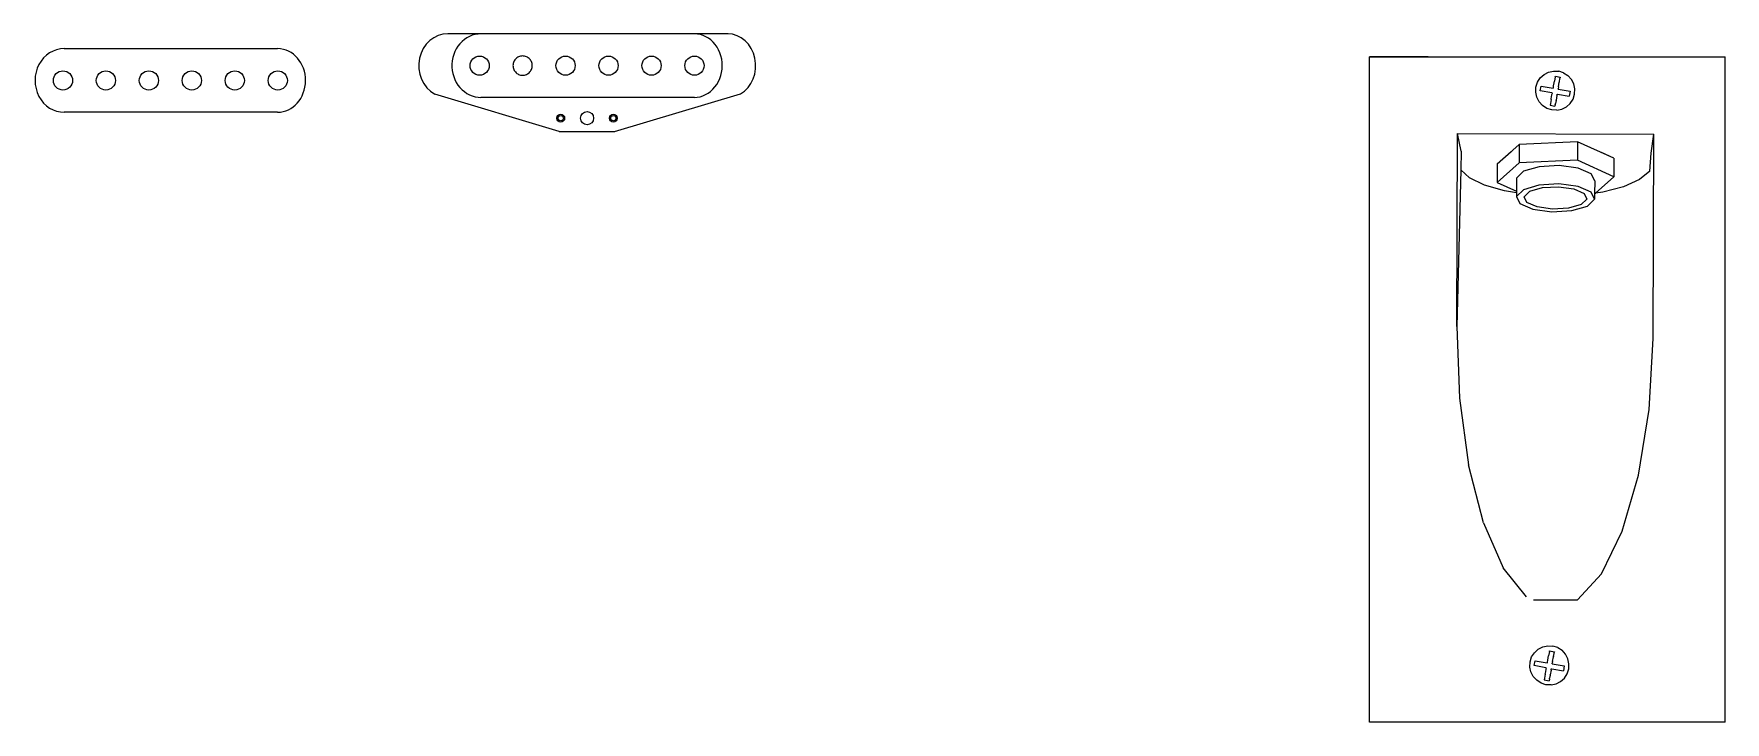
# Model space of a CAD drawing. Header units: inches. Extents: x 96 to 1877, y 54 to 779.
import ezdxf

# ---------------------------------------------------------------- set-up
doc = ezdxf.new("R2010")
doc.units = ezdxf.units.IN
doc.header["$MEASUREMENT"] = 0
for name, color, linetype in [('Contur bobinaj', 82, 'Continuous'), ('Electronica si alte componente', 1, 'Continuous'), ('jack', 54, 'Continuous'), ('Magneti Doze', 40, 'Continuous'), ('Suruburi', 64, 'Continuous')]:
    doc.layers.add(name, color=color, linetype=linetype)

msp = doc.modelspace()

# ---------------------------------------------------------------- linework, layer by layer
at = {"layer": 'Contur bobinaj', "linetype": 'Continuous', "lineweight": 0}
for p, q in [((649.7, 676.3), (518.6, 715.8)), ((707.9, 676.2), (840.5, 716)), ((649.7, 676.3), (708, 676.2))]:
    msp.add_line(p, q, dxfattribs=at)
at = {"layer": 'Contur bobinaj'}
for centre, ratio, start_param, end_param in [((532.3, 745.7), 0.915521, 3.139759, 5.818338), ((826.9, 745.7), 0.881414, 0.477471, 3.131586)]:
    msp.add_ellipse(centre, major_axis=(0, -33.5), ratio=ratio, start_param=start_param, end_param=end_param, dxfattribs=at)
at = {"layer": 'Electronica si alte componente'}
for p, q in [((827.4, 779.1), (532.3, 779.1)), ((353.1, 763.5), (128.5, 763.5)), ((353.1, 763.5), (128.5, 763.5)), ((791.9, 712.3), (567.2, 712.3)), ((353.1, 696.6), (128.5, 696.6)), ((353.1, 696.6), (128.5, 696.6))]:
    msp.add_line(p, q, dxfattribs=at)
for points in [[(567.1, 779.2), (564.1, 779), (561.1, 778.5), (558.1, 777.7), (555.1, 776.5), (552.4, 775), (549.7, 773.2), (547.3, 771.2), (545, 768.8), (543, 766.2), (541.2, 763.5), (539.7, 760.5), (538.5, 757.4), (537.5, 754.1), (536.9, 750.8), (536.6, 747.4), (536.6, 744.1), (536.9, 740.7), (537.5, 737.4), (538.5, 734.1), (539.7, 731), (541.2, 728), (543, 725.3), (545, 722.7), (547.3, 720.3), (549.7, 718.3), (552.3, 716.5), (555.1, 715), (558.1, 713.8), (561.1, 713), (564.1, 712.5), (567.2, 712.3)], [(791.7, 712.3), (794.8, 712.5), (797.9, 713), (800.8, 713.9), (803.7, 715.2), (806.5, 716.7), (809, 718.6), (811.4, 720.8), (813.6, 723.3), (815.6, 726), (817.3, 728.9), (818.7, 732), (819.8, 735.3), (820.6, 738.6), (821.1, 742.1), (821.3, 745.6), (821.1, 749), (820.7, 752.5), (819.9, 755.9), (818.8, 759.1), (817.4, 762.3), (815.8, 765.2), (813.8, 767.9), (811.7, 770.4), (809.3, 772.7), (806.7, 774.6), (804, 776.2), (801.2, 777.5), (798.2, 778.4), (795.2, 779), (792.1, 779.2)]]:
    msp.add_lwpolyline(points, dxfattribs=at)
at = {"layer": 'Electronica si alte componente', "linetype": 'Continuous', "lineweight": 0}
for centre, radius in [((127.1, 730.1), 10.1), ((172.3, 730.1), 10.1), ((217.6, 730.1), 10.1), ((262.8, 730.1), 10.1), ((308, 730.1), 10.1), ((353.3, 730.1), 10.1), ((651.2, 690.4), 4.12), ((678.9, 690.4), 6.88), ((706.6, 690.4), 4.12), ((651.2, 690.4), 2.77), ((706.6, 690.4), 2.77)]:
    msp.add_circle(centre, radius, dxfattribs=at)
at = {"layer": 'Electronica si alte componente'}
for centre, ratio, start_param, end_param in [((128.4, 730.1), 0.915521, 3.139759, 6.28495), ((128.4, 730.1), 0.915521, 3.139759, 6.28495), ((353, 730.1), 0.881414, -0.001242, 3.131586), ((353, 730.1), 0.881414, -0.001242, 3.131586)]:
    msp.add_ellipse(centre, major_axis=(0, -33.5), ratio=ratio, start_param=start_param, end_param=end_param, dxfattribs=at)
at = {"layer": 'jack'}
for p, q in [((1502.7, 754.9), (1877.2, 754.9)), ((1502.7, 54.3), (1502.7, 754.9)), ((1502.7, 749.3), (1502.7, 754.9)), ((1564.6, 754.9), (1502.7, 754.9)), ((1502.7, 749.3), (1502.7, 749.3)), ((1877.2, 54.3), (1877.2, 754.9)), ((1715.3, 731.2), (1711.6, 735.2)), ((1717.7, 726.4), (1715.3, 731.2)), ((1594.6, 470.9), (1595.3, 674.2)), ((1599.3, 655.7), (1595.3, 674.2)), ((1595.3, 674.2), (1802.1, 673.4)), ((1637.2, 642.1), (1660.2, 662.6)), ((1660.2, 662.6), (1660.1, 643.3)), ((1721.6, 665.6), (1660.2, 662.6)), ((1721.6, 665.6), (1721.6, 646.2)), ((1760, 648.1), (1721.6, 665.6)), ((1799.1, 653.5), (1802.1, 673.4)), ((1801.3, 458.5), (1802.1, 673.4)), ((1599.3, 655.7), (1598.8, 636)), ((1660.1, 643.3), (1637.1, 622.8)), ((1637.2, 642.1), (1637.1, 622.8)), ((1651.9, 655.1), (1637.2, 642.1)), ((1721.6, 646.2), (1660.1, 643.3)), ((1760, 628.7), (1721.6, 646.2)), ((1760, 648.1), (1746.8, 654.1)), ((1760, 648.1), (1760, 628.7)), ((1797.9, 634.4), (1799.1, 653.5)), ((1598.8, 636), (1594.6, 470.9)), ((1608, 627.6), (1598.8, 636)), ((1623.9, 619.8), (1608, 627.6)), ((1657.4, 627.2), (1657.3, 613.6)), ((1664.8, 634.4), (1657.4, 627.2)), ((1681.2, 639.2), (1664.8, 634.4)), ((1702.3, 640.4), (1681.2, 639.2)), ((1722.4, 637.7), (1702.3, 640.4)), ((1736.1, 631.8), (1722.4, 637.7)), ((1739.8, 624.3), (1736.1, 631.8)), ((1739.8, 624.3), (1739.7, 610.7)), ((1740.7, 611.5), (1760, 628.7)), ((1787.1, 625.7), (1770.2, 618.2)), ((1797.9, 634.4), (1787.1, 625.7)), ((1645, 613.7), (1623.9, 619.8)), ((1637.1, 622.8), (1657.3, 613.6)), ((1657.3, 611.7), (1645, 613.7)), ((1664.7, 615), (1657.3, 607.9)), ((1657.3, 613.6), (1657.3, 611.7)), ((1657.3, 611.7), (1657.3, 607.9)), ((1657.3, 607.9), (1660.9, 600.4)), ((1681.1, 619.9), (1664.7, 615)), ((1665.6, 607.7), (1671.6, 613.4)), ((1668.3, 601.7), (1665.6, 607.7)), ((1671.6, 613.4), (1684.9, 617.2)), ((1702.2, 621.1), (1681.1, 619.9)), ((1684.9, 617.2), (1701.8, 618.2)), ((1701.8, 618.2), (1717.8, 616)), ((1722.3, 618.4), (1702.2, 621.1)), ((1717.8, 616), (1728.7, 611.2)), ((1736, 612.5), (1722.3, 618.4)), ((1728.7, 611.2), (1731.4, 605.1)), ((1739.7, 605), (1736, 612.5)), ((1739.7, 610.7), (1740.7, 611.5)), ((1739.7, 610.7), (1739.7, 605)), ((1748.4, 612.6), (1740.7, 611.5)), ((1770.2, 618.2), (1748.4, 612.6)), ((1660.9, 600.4), (1674.6, 594.4)), ((1679.2, 596.9), (1668.3, 601.7)), ((1674.6, 594.4), (1694.7, 591.7)), ((1695.2, 594.7), (1679.2, 596.9)), ((1694.7, 591.7), (1715.8, 593)), ((1712.1, 595.6), (1695.2, 594.7)), ((1725.4, 599.4), (1712.1, 595.6)), ((1715.8, 593), (1732.3, 597.8)), ((1731.4, 605.1), (1725.4, 599.4)), ((1732.3, 597.8), (1739.7, 605)), ((1594.6, 470.9), (1597.3, 395.7)), ((1797, 383.7), (1801.3, 458.5)), ((1597.3, 395.7), (1606.8, 325.2)), ((1785.9, 314.4), (1797, 383.7)), ((1622.6, 264.1), (1606.8, 325.2)), ((1768.8, 255.3), (1785.9, 314.4)), ((1622.6, 264.1), (1643.5, 216.8)), ((1746.9, 210.6), (1768.8, 255.3)), ((1668.1, 186.3), (1643.5, 216.8)), ((1746.9, 210.6), (1721.7, 183.1)), ((1675.2, 183.3), (1721.7, 183.1)), ((1709.1, 126), (1705.4, 130)), ((1711.5, 121.2), (1709.1, 126)), ((1877.2, 54.3), (1502.7, 54.3))]:
    msp.add_line(p, q, dxfattribs=at)
at = {"layer": 'Magneti Doze', "linetype": 'Continuous', "lineweight": 0}
msp.add_lwpolyline([(621.2, 745.7), (621.1, 746.8), (621, 747.9), (620.7, 748.9), (620.3, 749.9), (619.8, 750.8), (619.2, 751.7), (618.6, 752.5), (617.8, 753.3), (617, 754), (616.1, 754.5), (615.2, 755), (614.2, 755.4), (613.1, 755.7), (612.1, 755.8), (611, 755.9), (610, 755.8), (608.9, 755.7), (607.9, 755.4), (606.9, 755), (606, 754.5), (605.1, 754), (604.3, 753.3), (603.5, 752.5), (602.8, 751.7), (602.3, 750.8), (601.8, 749.9), (601.4, 748.9), (601.1, 747.9), (601, 746.8), (600.9, 745.7), (601, 744.7), (601.1, 743.6), (601.4, 742.6), (601.8, 741.6), (602.3, 740.7), (602.8, 739.8), (603.5, 739), (604.3, 738.2), (605.1, 737.5), (606, 737), (606.9, 736.5), (607.9, 736.1), (608.9, 735.8), (610, 735.7), (611, 735.6), (612.1, 735.7), (613.1, 735.8), (614.2, 736.1), (615.2, 736.5), (616.1, 737), (617, 737.5), (617.8, 738.2), (618.6, 739), (619.2, 739.8), (619.8, 740.7), (620.3, 741.6), (620.7, 742.6), (621, 743.6), (621.1, 744.7)], close=True, dxfattribs=at)
for centre in [(565.8, 745.7), (656.3, 745.7), (701.5, 745.7), (746.8, 745.7), (792, 745.7), (127.1, 730.1), (172.3, 730.1), (217.6, 730.1), (262.8, 730.1), (308, 730.1), (353.3, 730.1)]:
    msp.add_circle(centre, 10.1, dxfattribs=at)
at = {"layer": 'Suruburi'}
for p, q in [((1679.6, 728.2), (1682.5, 732.7)), ((1682.5, 732.7), (1686.5, 736.3)), ((1686.5, 736.3), (1691.3, 738.8)), ((1691.3, 738.8), (1696.5, 740)), ((1696.5, 740), (1701.9, 739.7)), ((1698.3, 733.9), (1697.4, 729.4)), ((1698.3, 733.9), (1698.4, 734.6)), ((1698.4, 734.6), (1703.5, 733.7)), ((1707.1, 738.1), (1701.9, 739.7)), ((1702.7, 728.7), (1703.2, 732)), ((1703.2, 732), (1703.4, 733)), ((1703.5, 733.7), (1703.4, 733)), ((1707.1, 738.1), (1711.6, 735.2)), ((1677.7, 717.6), (1677.9, 723)), ((1678.8, 712.4), (1677.7, 717.6)), ((1677.9, 723), (1679.6, 728.2)), ((1681.3, 707.6), (1678.8, 712.4)), ((1682.5, 719.1), (1683.4, 724.2)), ((1694.7, 716.9), (1682.5, 719.1)), ((1683.4, 724.2), (1696.1, 721.9)), ((1694.1, 711), (1694.4, 712.6)), ((1694.4, 712.6), (1694.8, 715.3)), ((1694.7, 716.9), (1695.2, 716.8)), ((1694.8, 715.3), (1695, 716)), ((1695, 716), (1695.2, 716.8)), ((1696.2, 722.4), (1696.1, 721.9)), ((1696.2, 722.4), (1696.3, 723.1)), ((1696.3, 723.1), (1696.5, 724.4)), ((1696.5, 724.4), (1697.1, 727.6)), ((1697.1, 727.6), (1697.4, 729.4)), ((1700.1, 714.3), (1699.1, 709.4)), ((1700.1, 714.3), (1700.2, 715.1)), ((1700.2, 715.1), (1700.3, 715.8)), ((1700.3, 715.8), (1700.8, 715.8)), ((1700.8, 715.8), (1713, 713.6)), ((1701.2, 721), (1701.3, 721.4)), ((1701.2, 721), (1713.9, 718.7)), ((1701.7, 723.4), (1701.3, 721.4)), ((1701.7, 723.4), (1702.5, 728.4)), ((1702.7, 728.7), (1702.5, 728.4)), ((1713.9, 718.7), (1713, 713.6)), ((1717, 710.5), (1718.6, 715.7)), ((1718.9, 721.1), (1717.7, 726.4)), ((1718.6, 715.7), (1718.9, 721.1)), ((1684.9, 703.6), (1681.3, 707.6)), ((1689.5, 700.6), (1684.9, 703.6)), ((1694.6, 699), (1689.5, 700.6)), ((1693.2, 705.8), (1692.9, 704.1)), ((1692.9, 704.1), (1698, 703.1)), ((1693.9, 710), (1693.2, 705.8)), ((1693.9, 710), (1694, 710.3)), ((1694, 710.3), (1694.1, 711)), ((1700, 698.7), (1694.6, 699)), ((1698.3, 704.8), (1698, 703.1)), ((1698.3, 704.8), (1698.5, 705.9)), ((1699.1, 709.1), (1698.5, 705.9)), ((1699.1, 709.1), (1699.1, 709.4)), ((1700, 698.7), (1705.3, 699.9)), ((1705.3, 699.9), (1710.1, 702.4)), ((1710.1, 702.4), (1714.1, 706)), ((1714.1, 706), (1717, 710.5)), ((1673.3, 123), (1676.3, 127.5)), ((1676.3, 127.5), (1680.3, 131.2)), ((1680.3, 131.2), (1685.1, 133.6)), ((1685.1, 133.6), (1690.3, 134.8)), ((1690.3, 134.8), (1695.7, 134.5)), ((1692.1, 128.7), (1691.2, 124.2)), ((1692.1, 128.7), (1692.2, 129.4)), ((1692.2, 129.4), (1697.3, 128.5)), ((1700.9, 132.9), (1695.7, 134.5)), ((1696.5, 123.5), (1697, 126.8)), ((1697, 126.8), (1697.2, 127.8)), ((1697.3, 128.5), (1697.2, 127.8)), ((1700.9, 132.9), (1705.4, 130)), ((1671.5, 112.4), (1671.7, 117.8)), ((1672.6, 107.2), (1671.5, 112.4)), ((1671.7, 117.8), (1673.3, 123)), ((1675.1, 102.4), (1672.6, 107.2)), ((1676.2, 113.9), (1677.2, 119)), ((1688.5, 111.7), (1676.2, 113.9)), ((1677.2, 119), (1689.9, 116.7)), ((1687.9, 105.8), (1688.2, 107.4)), ((1688.2, 107.4), (1688.6, 110.1)), ((1688.5, 111.7), (1688.9, 111.6)), ((1688.6, 110.1), (1688.8, 110.8)), ((1688.8, 110.8), (1688.9, 111.6)), ((1690, 117.2), (1689.9, 116.7)), ((1690, 117.2), (1690.1, 117.9)), ((1690.1, 117.9), (1690.3, 119.2)), ((1690.3, 119.2), (1690.9, 122.4)), ((1690.9, 122.4), (1691.2, 124.2)), ((1693.9, 109.1), (1692.9, 104.2)), ((1693.9, 109.1), (1694, 109.9)), ((1694, 109.9), (1694.1, 110.6)), ((1694.1, 110.6), (1694.6, 110.6)), ((1694.6, 110.6), (1706.8, 108.4)), ((1695, 115.8), (1695.1, 116.3)), ((1695, 115.8), (1707.7, 113.5)), ((1695.5, 118.3), (1695.1, 116.3)), ((1695.5, 118.3), (1696.3, 123.2)), ((1696.5, 123.5), (1696.3, 123.2)), ((1707.7, 113.5), (1706.8, 108.4)), ((1710.8, 105.4), (1712.4, 110.5)), ((1712.7, 115.9), (1711.5, 121.2)), ((1712.4, 110.5), (1712.7, 115.9)), ((1678.7, 98.4), (1675.1, 102.4)), ((1683.3, 95.5), (1678.7, 98.4)), ((1688.4, 93.8), (1683.3, 95.5)), ((1687, 100.6), (1686.7, 98.9)), ((1686.7, 98.9), (1691.8, 98)), ((1687.7, 104.8), (1687, 100.6)), ((1687.7, 104.8), (1687.8, 105.1)), ((1687.8, 105.1), (1687.9, 105.8)), ((1693.8, 93.6), (1688.4, 93.8)), ((1692.1, 99.6), (1691.8, 98)), ((1692.1, 99.6), (1692.3, 100.7)), ((1692.9, 103.9), (1692.3, 100.7)), ((1692.9, 103.9), (1692.9, 104.2)), ((1693.8, 93.6), (1699.1, 94.7)), ((1699.1, 94.7), (1703.9, 97.2)), ((1703.9, 97.2), (1707.9, 100.8)), ((1707.9, 100.8), (1710.8, 105.4))]:
    msp.add_line(p, q, dxfattribs=at)

doc.saveas('drawing.dxf')
